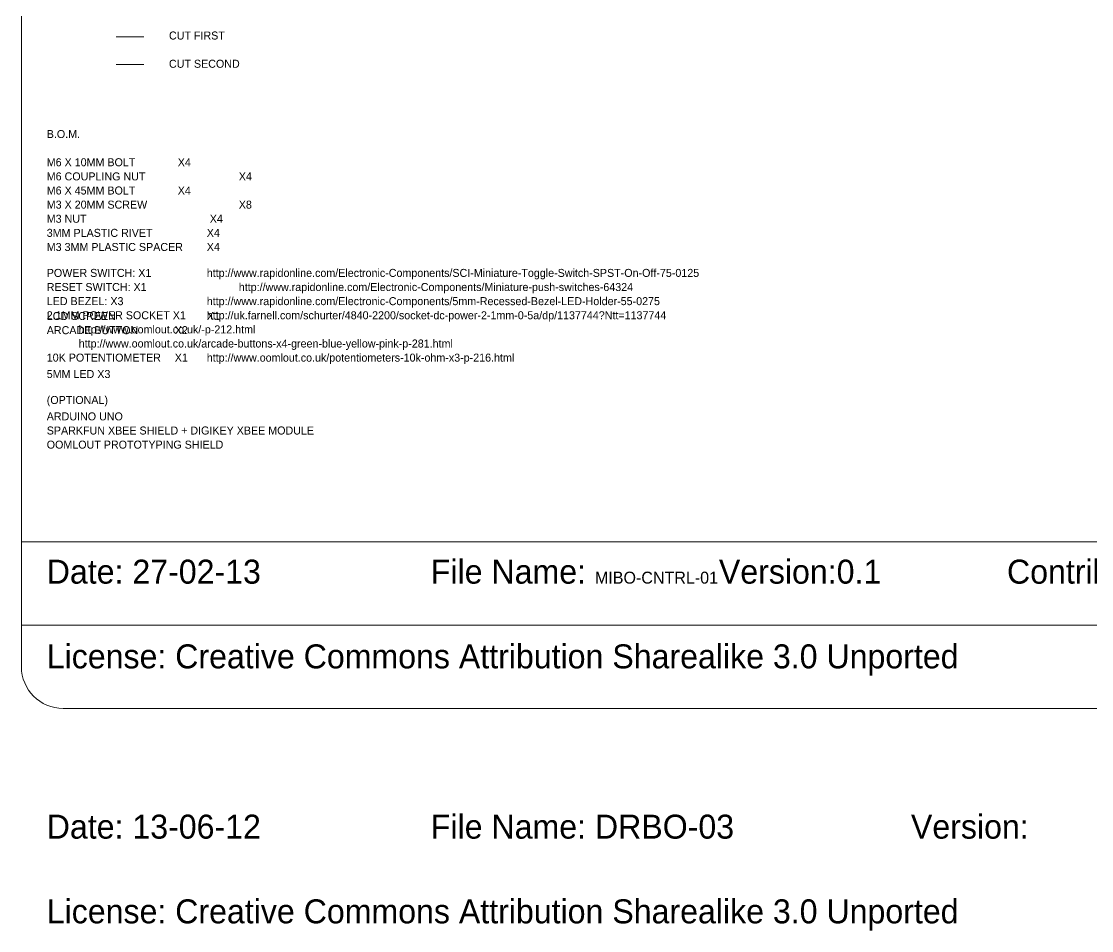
# Model space of a CAD drawing. Header units: inches. Extents: x 15 to 785, y -665 to -15.
# Drawn here: x 15 to 400, y -664.9 to -337.8 of the extents above; entities that cross this region are included whole.
import ezdxf

# ---------------------------------------------------------------- set-up
doc = ezdxf.new("R2010")
doc.units = ezdxf.units.IN
doc.header["$MEASUREMENT"] = 0
doc.layers.add('Layer 1', color=7, linetype='Continuous')

# ---------------------------------------------------------------- blocks, each defined once
blk = doc.blocks.new('block 2')
at = {"layer": 'Layer 1', "color": 179, "lineweight": 9, "true_color": 0x231f20}
blk.add_lwpolyline([(785.0004907976735, -554.999715030521), (15.00046250710058, -554.999715030521), (15.00046250710058, -524.9998235449654), (785.0004907976735, -524.9998235449654), (785.0004907976735, -554.999715030521)], dxfattribs=at)
blk.add_open_spline([(785.0004907976735, -570.0000052828473), (785.0004907976735, -578.284081886679), (778.284966168276, -584.999951025625), (770.0005450548957, -584.999951025625), (770.0005450548957, -584.999951025625), (30.00058050465264, -584.999951025625), (30.00058050465264, -584.999951025625), (21.71633164604661, -584.999951025625), (15.00063476187484, -578.284081886679), (15.00063476187484, -570.0000052828473), (15.00063476187484, -570.0000052828473), (15.00063476187484, -29.99989148555558), (15.00063476187484, -29.99989148555558), (15.00063476187484, -21.71564262694956), (21.71633164604661, -14.99994574277779), (30.00058050465264, -14.99994574277779), (30.00058050465264, -14.99994574277779), (770.0005450548957, -14.99994574277779), (770.0005450548957, -14.99994574277779), (778.284966168276, -14.99994574277779), (785.0004907976735, -21.71564262694956), (785.0004907976735, -29.99989148555558), (785.0004907976735, -29.99989148555558), (785.0004907976735, -570.0000052828473), (785.0004907976735, -570.0000052828473)], degree=3, knots=[0, 0, 0, 0, 1, 1, 1, 2, 2, 2, 3, 3, 3, 4, 4, 4, 5, 5, 5, 6, 6, 6, 7, 7, 7, 8, 8, 8, 8], dxfattribs=at)

msp = doc.modelspace()

# ---------------------------------------------------------------- linework, layer by layer
at = {"layer": 'Layer 1', "color": 225, "lineweight": 9, "true_color": 0xa54686}
msp.add_lwpolyline([(49.03611109885208, -343.3192680348299), (59.03618976388679, -343.3192680348299)], dxfattribs=at)
at = {"layer": 'Layer 1', "color": 179, "lineweight": 9, "true_color": 0x231f20}
msp.add_lwpolyline([(49.03611109885208, -353.3193466998646), (59.03618976388679, -353.3193466998646)], dxfattribs=at)

# ---------------------------------------------------------------- block references
at = {"layer": 'Layer 1'}
msp.add_blockref('block 2', (0, 0), dxfattribs=at)

# ---------------------------------------------------------------- texts
at = {"layer": 'Layer 1', "color": 179, "true_color": 0x231f20, "attachment_point": 7}
for s, insert, char_height in [('\\fEng_HelvLine Normal|b0|i0|c0|p34;\\W1;CUT FIRST', (68.08611109408959, -344.3448729607888), 2.878666665947001), ('\\fEng_HelvLine Normal|b0|i0|c0|p34;\\W1;CUT SECOND', (68.08611109408959, -354.5051485658876), 2.878666665947001), ('\\fEng_HelvLine Normal|b0|i0|c0|p34;\\W1;B.O.M.', (24.11876898268559, -379.7924939371699), 2.878666665947001), ('\\fEng_HelvLine Normal|b0|i0|c0|p34;\\W1;M6 X 10MM BOLT^I^I^IX4', (24.11876898268559, -389.9524250327203), 2.878666665947001), ('\\fEng_HelvLine Normal|b0|i0|c0|p34;\\W1;M6 COUPLING NUT^I^I^IX4', (24.11876898268559, -395.0325628352696), 2.878666665947001), ('\\fEng_HelvLine Normal|b0|i0|c0|p34;\\W1;M6 X 45MM BOLT^I^I^IX4', (24.11876898268559, -400.1123561282706), 2.878666665947001), ('\\fEng_HelvLine Normal|b0|i0|c0|p34;\\W1;M3 X 20MM SCREW^I^I^IX8', (24.11876898268559, -405.19249393082), 2.878666665947001), ('\\fEng_HelvLine Normal|b0|i0|c0|p34;\\W1;M3 NUT^I^I^I^I^IX4', (24.11876898268559, -410.2726317333693), 2.878666665947001), ('\\fEng_HelvLine Normal|b0|i0|c0|p34;\\W1;3MM PLASTIC RIVET^I^IX4', (24.11876898268559, -415.3524250263703), 2.878666665947001), ('\\fEng_HelvLine Normal|b0|i0|c0|p34;\\W1;M3 3MM PLASTIC SPACER^IX4', (24.11876898268559, -420.4325628289196), 2.878666665947001), ('\\fEng_HelvLine Normal|b0|i0|c0|p34;\\W1;POWER SWITCH: X1^I^Ihttp://www.rapidonline.com/Electronic-Components/SCI-Miniature-Toggle-Switch-SPST-On-Off-75-0125', (24.11876898268559, -430.59249392447), 2.878666665947001), ('\\fEng_HelvLine Normal|b0|i0|c0|p34;\\W1;RESET SWITCH: X1^I^I^Ihttp://www.rapidonline.com/Electronic-Components/Miniature-push-switches-64324', (24.11876898268559, -435.6726317270193), 2.878666665947001), ('\\fEng_HelvLine Normal|b0|i0|c0|p34;\\W1;LED BEZEL: X3^I^I^Ihttp://www.rapidonline.com/Electronic-Components/5mm-Recessed-Bezel-LED-Holder-55-0275', (24.11876898268559, -440.7524250200203), 2.878666665947001), ('\\fEng_HelvLine Normal|b0|i0|c0|p34;\\W1;2.1MM POWER SOCKET X1^Ihttp://uk.farnell.com/schurter/4840-2200/socket-dc-power-2-1mm-0-5a/dp/1137744?Ntt\\fMyriad Pro|b0|i0|c0|p34;=\\fEng_HelvLine Normal|b0|i0|c0|p34;1137744', (24.11876898268559, -445.8325628225697), 2.878666665947001), ('\\fEng_HelvLine Normal|b0|i0|c0|p34;\\W1;LCD SCREEN^I^I^IX1^Ihttp://www.oomlout.co.uk/-p-212.html', (24.11876898268559, -450.9123561155706), 2.878666665947001), ('\\fEng_HelvLine Normal|b0|i0|c0|p34;\\W1;ARCADE BUTTON^I^IX2^Ihttp://www.oomlout.co.uk/arcade-buttons-x4-green-blue-yellow-pink-p-281.html', (24.11876898268559, -455.99249391812), 2.878666665947001), ('\\fEng_HelvLine Normal|b0|i0|c0|p34;\\W1;10K POTENTIOMETER^IX1^Ihttp://www.oomlout.co.uk/potentiometers-10k-ohm-x3-p-216.html', (24.11876898268559, -461.0726317206693), 2.878666665947001), ('\\fEng_HelvLine Normal|b0|i0|c0|p34;\\W1;5MM LED X3', (24.11876898268559, -466.1524250136703), 2.878666665947001), ('\\fEng_HelvLine Normal|b0|i0|c0|p34;\\W1;(OPTIONAL)', (24.11876898268559, -476.3123561092206), 2.878666665947001), ('\\fEng_HelvLine Normal|b0|i0|c0|p34;\\W1;ARDUINO UNO', (24.11876898268559, -481.39249391177), 2.878666665947001), ('\\fEng_HelvLine Normal|b0|i0|c0|p34;\\W1;SPARKFUN XBEE SHIELD + DIGIKEY XBEE MODULE', (24.11876898268559, -486.4726317143194), 2.878666665947001), ('\\fEng_HelvLine Normal|b0|i0|c0|p34;\\W1;OOMLOUT PROTOTYPING SHIELD', (24.11876898268559, -491.5524250073203), 2.878666665947001), ('\\fEng_HelvLine Normal|b0|i0|c0|p34;\\W1; ', (24.11876898268559, -496.6325628098697), 2.878666665947001), ('\\fEng_HelvLine Normal|b0|i0|c0|p34;\\W1;Date: 27-02-13^I^IFile Name: \\H4.318;MIBO-CNTRL-01\\H8.636;^IVersion:0.1^I^IContributor: Stuart Childs stuchilds\\fMyriad Pro|b0|i0|c0|p34;@\\fEng_HelvLine Normal|b0|i0|c0|p34;gmail.com^I^I', (24.11876898268559, -542.7052027723098), 8.635999997841001), ('\\fEng_HelvLine Normal|b0|i0|c0|p34;\\W1;License: Creative Commons Attribution Sharealike 3.0 Unported^I^I', (24.11876898268559, -573.1853405685092), 8.635999997841001), ('\\fEng_HelvLine Normal|b0|i0|c0|p34;\\W1;Date: 13-06-12^I^IFile Name: DRBO-03^I^IVersion:^I^IContributor: Stuart Childs stuchilds\\fMyriad Pro|b0|i0|c0|p34;@\\fEng_HelvLine Normal|b0|i0|c0|p34;gmail.com^I^I', (24.11876898268559, -634.4584308309687), 8.635999997841001), ('\\fEng_HelvLine Normal|b0|i0|c0|p34;\\W1;License: Creative Commons Attribution Sharealike 3.0 Unported^I^I', (24.11876898268559, -664.9385686271681), 8.635999997841001)]:
    msp.add_mtext(s, dxfattribs=dict(at, insert=insert, char_height=char_height))

doc.saveas('drawing.dxf')
